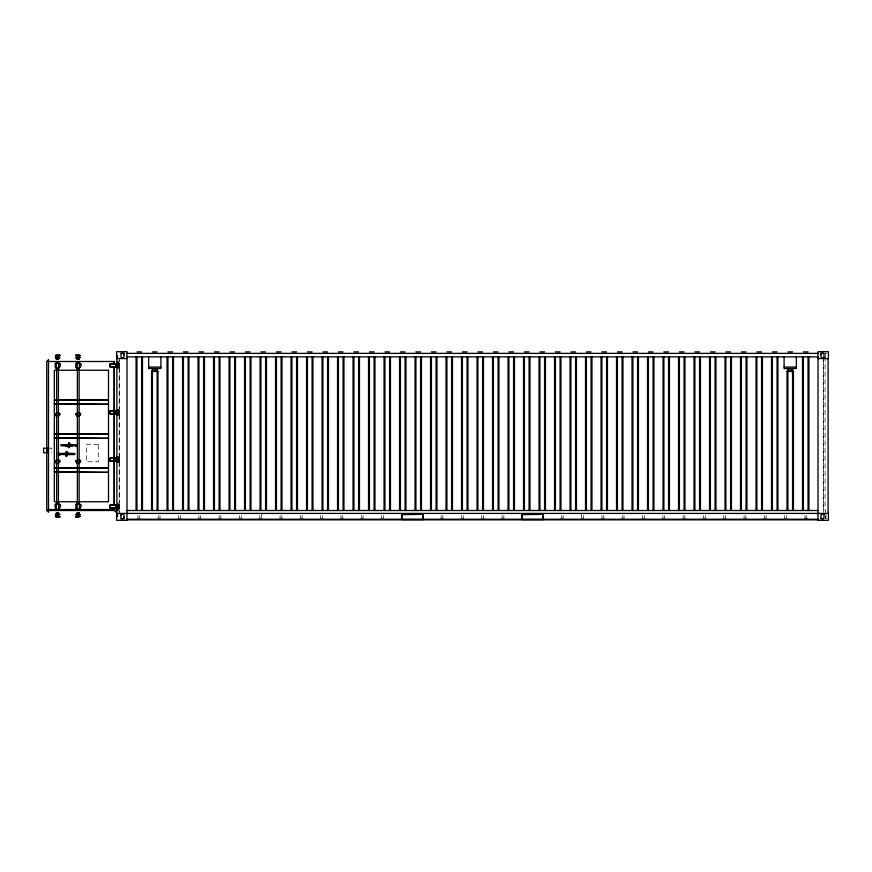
<?xml version="1.0" encoding="UTF-8"?>
<svg xmlns="http://www.w3.org/2000/svg" width="872" height="872" viewBox="0 0 872 872"><rect width="100%" height="100%" fill="white"/><g stroke="black" fill="none" stroke-linecap="round" stroke-linejoin="round"><path stroke-width="0.65" stroke-dasharray="4.36 3.27" d="M137.95 517.859L137.95 515.635M139.694 517.859L139.694 515.635M158.257 517.859L158.257 515.635M160.001 517.859L160.001 515.635M178.553 517.859L178.553 515.635M180.308 517.859L180.308 515.635M198.86 517.859L198.86 515.635M200.615 517.859L200.615 515.635M219.166 517.859L219.166 515.635M220.91 517.859L220.91 515.635M239.473 517.859L239.473 515.635M241.217 517.859L241.217 515.635M259.769 517.859L259.769 515.635M261.524 517.859L261.524 513.423M280.076 517.859L280.076 515.635M281.83 517.859L281.83 515.635M300.382 517.859L300.382 515.635M302.126 518.971L302.126 515.635M320.689 517.859L320.689 515.635M322.433 517.859L322.433 515.635M340.985 517.859L340.985 515.635M342.74 517.859L342.74 515.635M361.291 517.859L361.291 515.635M363.046 517.859L363.046 515.635M381.598 517.859L381.598 515.635M383.342 517.859L383.342 515.635M441.167 517.859L441.167 515.635M442.922 517.859L442.922 515.635M461.473 517.859L461.473 515.635M463.217 517.859L463.217 515.635M481.769 517.859L481.769 515.635M483.524 517.859L483.524 515.635M502.076 517.859L502.076 515.635M503.831 517.859L503.831 515.635M561.361 517.859L561.361 515.635M563.105 517.859L563.105 515.635M581.657 517.859L581.657 513.423M583.412 517.859L583.412 515.635M601.963 517.859L601.963 515.635M603.718 517.859L603.718 515.635M622.27 517.859L622.27 515.635M624.014 517.859L624.014 515.635M642.577 517.859L642.577 515.635M644.321 517.859L644.321 515.635M662.873 517.859L662.873 515.635M664.628 517.859L664.628 515.635M683.179 517.859L683.179 515.635M684.934 517.859L684.934 515.635M703.486 517.859L703.486 515.635M705.23 517.859L705.23 515.635M723.793 517.859L723.793 515.635M725.537 517.859L725.537 515.635M744.089 517.859L744.089 515.635M745.843 517.859L745.843 515.635M764.395 517.859L764.395 515.635M766.15 517.859L766.15 515.635M784.702 517.859L784.702 515.635M786.446 517.859L786.446 515.635M805.009 518.971L805.009 515.635M806.753 518.971L806.753 515.635M823.637 359.929L823.637 510.502L825.675 510.502L825.675 512.453M119.322 359.744L119.192 360.986A5.058 3.575 0 0 1 119.322 359.744L119.322 363.395M822.481 353.269L827.528 353.269M48.451 448.154L51.764 448.154L51.764 452.83M825.512 518.731L826.1 518.731M119.322 512.256L119.192 511.014A5.058 3.575 0 0 0 119.322 512.256L119.322 508.605M825.969 514.883L825.969 518.589M825.675 353.324L825.675 356.822M825.675 516.093L825.675 518.513M825.086 356.822L825.086 510.502M823.637 356.822L823.637 512.453M119.322 367.472L119.322 409.088M119.322 414.516L119.322 457.484M119.322 461.561L119.322 502.915M119.192 369.096L119.192 408.946M119.192 415.715L119.192 456.285M119.192 463.054L119.192 502.904M98.274 444.273L86.601 444.273L86.601 461.779L98.274 461.779L98.274 444.273"/><path stroke-width="1.31" d="M66.119 453.538L67.286 453.538M66.403 455.522C67.809 454.955 65.672 456.329 66.501 454.083M67.057 452.11L67.057 453.789L66.359 453.789L66.534 451.805L67.057 452.841M68.507 444.785L69.673 444.785M68.735 446.486C70.643 446.824 67.384 447.053 68.888 445.33M68.888 443.249L68.735 444.731C71.242 443.957 67.286 442.278 69.444 444.088M401.611 514.883L402.483 514.011L422.321 514.011L423.193 514.883M117.328 356.288L116.739 356.288L117.426 355.405M117.328 515.352L116.739 515.352L117.48 514.883M57.105 358.011L55.416 357.716L57.225 356.953L57.105 355.874L55.416 355.384L57.105 355.089L57.105 358.011L57.977 358.011L57.977 355.089L56.876 355.089L56.876 358.011M57.748 355.089C62.413 354.642 57.454 356.365 57.105 357.215M77.815 358.011L75.831 357.891L77.815 357.215L77.935 356.136L75.548 355.209L77.815 355.089L77.815 358.011L80.148 357.716L78.349 356.953L78.349 356.136L80.148 355.384L78.458 355.089L78.458 357.215M56.985 516.017L57.857 516.017M57.105 514.153L55.416 514.447L57.225 515.199L57.105 516.279L55.416 516.78L57.105 517.074L57.105 514.153L57.977 514.153L57.977 517.074L56.876 517.074L56.876 514.153M57.748 514.938L57.748 517.074L60.026 516.954L57.628 516.017L57.748 514.938L59.732 514.273L57.748 514.153M57.857 515.199L56.985 515.199M77.815 514.153L77.815 517.074C70.632 516.736 84.246 515.178 78.458 517.074L78.458 514.938C84.29 514.349 71.231 513.466 77.815 515.319M76.071 514.273C78.709 514.535 78.251 516.922 75.777 516.954M78.349 516.017L80.148 516.366L78.458 516.279L78.458 514.938M78.687 514.153L78.687 517.074L77.586 517.074C77.15 513.891 80.148 515.603 75.831 514.556M151.565 510.502L151.565 371.461L152.436 370L157.102 370L157.974 371.461L157.974 510.502M787.013 510.502L787.013 371.461L787.896 370L792.561 370L793.433 371.461L793.433 510.502M65.149 445.723L65.095 444.698L61.007 444.698L61.007 445.81L76.703 445.723L76.703 444.785L65.149 444.785M59.1 453.538L59.1 454.476L74.785 454.563L74.785 453.451L58.337 453.516M110.057 366.578L115.747 366.829L116.031 363.744L110.057 364.289L110.057 366.578L116.031 367.123L116.031 363.744M115.747 411.072L110.057 411.333L110.057 413.622L116.031 414.167L115.747 411.072L110.057 411.333M115.747 458.127L110.057 458.378L110.057 460.667L116.031 461.212L115.747 458.127L110.057 458.378M116.031 508.256L116.031 504.877L110.057 505.422L110.057 507.711L116.031 508.256L116.031 504.877M57.977 356.844L55.416 357.302M75.548 355.493L77.935 356.136M78.578 356.953L77.586 356.844L80.148 357.302M57.225 515.199L55.416 514.851M57.628 516.017L60.026 516.66M77.935 515.199L80.148 514.851M63.689 454.083L63.209 454.476L63.209 453.538L70.207 453.538L70.207 454.476L63.689 453.941M110.057 413.622L115.747 413.873M110.057 460.667L115.747 460.928M110.057 507.711L115.747 507.973M75.831 357.596L77.935 356.953M59.732 514.556L57.628 515.199M116.739 356.288L117.589 355.95M116.739 515.352L117.589 515.014M57.748 356.256L60.026 355.493M75.548 516.66L77.815 515.908M77.586 356.256L80.148 355.787M55.416 516.366L57.225 516.017M110.057 364.289L115.747 364.027M110.057 505.422L115.747 505.171M57.748 355.874L59.787 355.209M57.748 358.011L59.732 357.891L57.748 356.844M136.937 351.917L141.602 351.917M152.436 351.917L157.102 351.917M167.936 351.917L172.602 351.917M183.436 351.917L188.101 351.917M198.936 351.917L203.601 351.917M214.436 351.917L219.101 351.917M229.925 351.917L234.601 351.917M245.424 351.917L250.101 351.917M260.924 351.917L265.6 351.917M276.424 351.917L281.089 351.917M291.924 351.917L296.589 351.917M307.424 351.917L312.089 351.917M322.923 351.917L327.589 351.917M338.423 351.917L343.088 351.917M353.923 351.917L358.588 351.917M369.423 351.917L374.088 351.917M384.923 351.917L389.588 351.917M400.422 351.917L405.088 351.917M415.922 351.917L420.587 351.917M431.411 351.917L436.087 351.917M446.911 351.917L451.587 351.917M462.411 351.917L467.087 351.917M477.911 351.917L482.576 351.917M493.41 351.917L498.076 351.917M508.91 351.917L513.575 351.917M524.41 351.917L529.075 351.917M539.91 351.917L544.575 351.917M555.41 351.917L560.075 351.917M570.909 351.917L575.574 351.917M586.409 351.917L591.074 351.917M601.909 351.917L606.574 351.917M617.409 351.917L622.074 351.917M632.898 351.917L637.574 351.917M648.397 351.917L653.073 351.917M663.897 351.917L668.573 351.917M679.397 351.917L684.062 351.917M694.897 351.917L699.562 351.917M710.397 351.917L715.062 351.917M725.896 351.917L730.562 351.917M741.396 351.917L746.061 351.917M756.896 351.917L761.561 351.917M772.396 351.917L777.061 351.917M787.896 351.917L792.561 351.917M803.395 351.917L808.061 351.917M120.696 353.269L124.336 353.269M126.985 353.378L818.012 353.378M820.661 353.269L823.811 353.269M57.105 355.874L57.977 355.874M117.48 357.28L116.739 356.812L117.328 356.812M126.985 356.877L818.012 356.877L818.012 358.577L828.4 358.577L828.4 351.688L818.012 351.688L818.012 520.312L828.4 520.312L828.4 513.423L116.597 513.423L116.597 520.312L126.985 520.312L126.985 351.688L116.597 351.688L116.597 358.577L126.985 358.577M77.815 357.215L78.687 357.215M56.44 357.596L58.413 357.596M77.15 357.596L79.134 357.596M121.186 357.902L123.661 357.902M821.337 357.902L825.054 357.902M56.146 358.185L58.707 358.185M76.856 358.185L79.417 358.185M56.146 359.057L58.707 359.057M76.856 359.057L79.417 359.057M56.44 359.351L58.413 359.351M77.15 359.351L79.134 359.351M48.265 361.498L114.33 361.498L114.33 363.395M117.175 361.935L118.363 361.935M56.44 361.989L58.413 361.989M77.15 361.989L79.134 361.989M56.146 362.283L58.707 362.283M76.856 362.283L79.417 362.283M56.375 363.155L58.707 363.155M77.085 363.155L79.417 363.155M118.516 363.395L109.709 364.006L109.709 366.861L118.516 367.472M148.643 367.09L160.895 367.09M784.102 367.09L796.354 367.09M56.375 367.995L58.707 367.995M77.085 367.995L79.417 367.995M56.375 368.878L58.707 368.878M77.085 368.878L79.417 368.878M151.565 371.461L157.974 371.461M787.013 371.461L793.433 371.461M54.337 399.627L108.499 399.627M54.337 400.204L108.499 400.204M118.516 410.44L109.709 411.05L109.709 413.906L118.516 414.516M54.337 433.667L108.499 433.667M54.337 434.245L108.499 434.245M77.455 444.644L75.94 444.644L75.94 446.399L77.455 446.399M68.735 445.036L69.444 445.036M66.065 445.189L65.585 445.723L65.585 444.785L72.594 445.723L72.594 444.785L72.114 445.33M68.507 446.017L69.673 446.017M67.057 452.786L66.359 452.841M58.337 453.396L59.852 453.396L59.852 455.151L58.337 455.151M66.119 454.77L67.286 454.77M118.516 457.484L109.709 458.094L109.709 460.95L118.516 461.561M54.337 467.708L108.499 467.708M54.337 468.297L108.499 468.297M56.375 503.122L58.707 503.122M77.085 503.122L79.417 503.122M56.375 504.005L58.707 504.005M77.085 504.005L79.417 504.005M118.516 504.528L109.709 505.139L109.709 507.995L118.516 508.605M114.101 509.553L48.265 509.553L48.265 510.502L114.33 510.502L116.074 512.256L116.074 508.605M56.146 509.717L58.707 509.717M76.856 509.717L79.417 509.717M56.44 510.011L58.413 510.011M77.15 510.011L79.134 510.011M117.175 510.066L118.363 510.066M126.985 510.502L818.012 510.502M56.44 512.812L58.413 512.812M77.15 512.812L79.134 512.812M56.146 513.107L58.707 513.107M76.856 513.107L79.417 513.107M56.146 513.979L58.707 513.979M76.856 513.979L79.417 513.979M121.186 514.099L123.661 514.099M821.337 514.099L825.054 514.099M56.44 514.556L58.413 514.556M77.379 514.556L79.134 514.556M78.687 515.908L77.935 516.017M117.426 516.747L116.739 515.875L117.328 515.875M77.586 516.279L78.578 516.017M120.696 518.731L124.336 518.731M820.661 518.731L823.811 518.731M126.985 519.254L401.611 519.254M423.193 519.254L521.794 519.254M543.387 519.254L818.012 519.254M126.985 519.843L818.012 519.843M57.748 357.215L59.732 357.596M55.416 355.787L57.977 356.256M77.815 356.256L75.777 355.209M116.739 356.812L117.589 357.149M116.739 515.875L117.589 516.213M66.915 454.083L67.057 455.238M78.687 356.256L77.706 356.136M78.349 356.136L79.919 355.384M78.349 515.199L79.919 514.447M70.643 454.476L70.708 453.451M543.387 514.883L542.515 514.011L522.339 514.077L521.794 519.548L543.387 519.548L543.387 514.589M828.106 358.577L828.106 513.423M808.933 356.877L808.933 510.502M808.061 356.877L808.061 510.502M807.341 519.254L804.42 519.254M803.395 356.877L803.395 510.502M802.513 356.877L802.513 510.502M796.354 356.877L796.354 368.54L784.102 368.54L784.102 356.877M792.561 370L792.561 510.502M787.896 370L787.896 510.502M787.034 519.254L784.113 519.254M777.933 356.877L777.933 510.502M777.061 356.877L777.061 510.502M772.396 356.877L772.396 510.502M771.513 356.877L771.513 510.502M766.728 519.254L763.818 519.254M762.433 356.877L762.433 510.502M761.561 356.877L761.561 510.502M756.896 356.877L756.896 510.502M756.024 356.877L756.024 510.502M746.933 356.877L746.933 510.502M746.421 519.254L743.511 519.254M746.061 356.877L746.061 510.502M741.396 356.877L741.396 510.502M740.524 356.877L740.524 510.502M731.434 356.877L731.434 510.502M730.562 356.877L730.562 510.502M726.125 519.254L723.204 519.254M725.896 356.877L725.896 510.502M725.024 356.877L725.024 510.502M715.945 356.877L715.945 510.502M715.062 356.877L715.062 510.502M710.397 356.877L710.397 510.502M709.525 356.877L709.525 510.502M705.819 519.254L702.897 519.254M700.445 356.877L700.445 510.502M699.562 356.877L699.562 510.502M694.897 356.877L694.897 510.502M694.025 356.877L694.025 510.502M685.512 519.254L682.602 519.254M684.945 356.877L684.945 510.502M684.062 356.877L684.062 510.502M679.397 356.877L679.397 510.502M678.525 356.877L678.525 510.502M669.445 356.877L669.445 510.502M668.573 356.877L668.573 510.502M665.205 519.254L662.295 519.254M663.897 356.877L663.897 510.502M663.025 356.877L663.025 510.502M653.946 356.877L653.946 510.502M653.073 356.877L653.073 510.502M648.397 356.877L648.397 510.502M647.525 356.877L647.525 510.502M644.909 519.254L641.988 519.254M638.446 356.877L638.446 510.502M637.574 356.877L637.574 510.502M632.898 356.877L632.898 510.502M632.026 356.877L632.026 510.502M624.603 519.254L621.682 519.254M622.946 356.877L622.946 510.502M622.074 356.877L622.074 510.502M617.409 356.877L617.409 510.502M616.526 356.877L616.526 510.502M607.446 356.877L607.446 510.502M606.574 356.877L606.574 510.502M604.296 519.254L601.386 519.254M601.909 356.877L601.909 510.502M601.026 356.877L601.026 510.502M591.946 356.877L591.946 510.502M591.074 356.877L591.074 510.502M586.409 356.877L586.409 510.502M585.526 356.877L585.526 510.502M583.989 519.254L581.079 519.254M576.447 356.877L576.447 510.502M575.574 356.877L575.574 510.502M570.909 356.877L570.909 510.502M570.026 356.877L570.026 510.502M563.693 519.254L560.772 519.254M560.947 356.877L560.947 510.502M560.075 356.877L560.075 510.502M555.41 356.877L555.41 510.502M554.538 356.877L554.538 510.502M545.447 356.877L545.447 510.502M544.575 356.877L544.575 510.502M539.91 356.877L539.91 510.502M539.038 356.877L539.038 510.502M529.958 356.877L529.958 510.502M529.075 356.877L529.075 510.502M524.41 356.877L524.41 510.502M523.538 356.877L523.538 510.502M514.458 356.877L514.458 510.502M513.575 356.877L513.575 510.502M508.91 356.877L508.91 510.502M508.038 356.877L508.038 510.502M504.408 519.254L501.498 519.254M498.958 356.877L498.958 510.502M498.076 356.877L498.076 510.502M493.41 356.877L493.41 510.502M492.538 356.877L492.538 510.502M484.113 519.254L481.191 519.254M483.459 356.877L483.459 510.502M482.576 356.877L482.576 510.502M477.911 356.877L477.911 510.502M477.038 356.877L477.038 510.502M467.959 356.877L467.959 510.502M467.087 356.877L467.087 510.502M463.806 519.254L460.885 519.254M462.411 356.877L462.411 510.502M461.539 356.877L461.539 510.502M452.459 356.877L452.459 510.502M451.587 356.877L451.587 510.502M446.911 356.877L446.911 510.502M446.039 356.877L446.039 510.502M443.499 519.254L440.578 519.254M436.959 356.877L436.959 510.502M436.087 356.877L436.087 510.502M431.411 356.877L431.411 510.502M430.539 356.877L430.539 510.502M423.193 514.589L423.193 519.548L401.611 519.548L401.611 514.589M421.459 356.877L421.459 510.502M420.587 356.877L420.587 510.502M415.922 356.877L415.922 510.502M415.039 356.877L415.039 510.502M405.96 356.877L405.96 510.502M405.088 356.877L405.088 510.502M400.422 356.877L400.422 510.502M399.54 356.877L399.54 510.502M390.46 356.877L390.46 510.502M389.588 356.877L389.588 510.502M384.923 356.877L384.923 510.502M384.04 356.877L384.04 510.502M383.931 519.254L381.01 519.254M374.96 356.877L374.96 510.502M374.088 356.877L374.088 510.502M369.423 356.877L369.423 510.502M368.54 356.877L368.54 510.502M363.624 519.254L360.714 519.254M359.46 356.877L359.46 510.502M358.588 356.877L358.588 510.502M353.923 356.877L353.923 510.502M353.051 356.877L353.051 510.502M343.96 356.877L343.96 510.502M343.317 519.254L340.407 519.254M343.088 356.877L343.088 510.502M338.423 356.877L338.423 510.502M337.551 356.877L337.551 510.502M328.472 356.877L328.472 510.502M327.589 356.877L327.589 510.502M323.022 519.254L320.1 519.254M322.923 356.877L322.923 510.502M322.051 356.877L322.051 510.502M312.972 356.877L312.972 510.502M312.089 356.877L312.089 510.502M307.424 356.877L307.424 510.502M306.552 356.877L306.552 510.502M302.715 519.254L299.794 519.254M297.472 356.877L297.472 510.502M296.589 356.877L296.589 510.502M291.924 356.877L291.924 510.502M291.052 356.877L291.052 510.502M282.408 519.254L279.498 519.254M281.972 356.877L281.972 510.502M281.089 356.877L281.089 510.502M276.424 356.877L276.424 510.502M275.552 356.877L275.552 510.502M266.472 356.877L266.472 510.502M265.6 356.877L265.6 510.502M262.101 519.254L259.191 519.254M260.924 356.877L260.924 510.502M260.052 356.877L260.052 510.502M250.973 356.877L250.973 510.502M250.101 356.877L250.101 510.502M245.424 356.877L245.424 510.502M244.552 356.877L244.552 510.502M241.806 519.254L238.884 519.254M235.473 356.877L235.473 510.502M234.601 356.877L234.601 510.502M229.925 356.877L229.925 510.502M229.053 356.877L229.053 510.502M221.499 519.254L218.578 519.254M219.973 356.877L219.973 510.502M219.101 356.877L219.101 510.502M214.436 356.877L214.436 510.502M213.553 356.877L213.553 510.502M204.473 356.877L204.473 510.502M203.601 356.877L203.601 510.502M201.192 519.254L198.282 519.254M198.936 356.877L198.936 510.502M198.053 356.877L198.053 510.502M188.973 356.877L188.973 510.502M188.101 356.877L188.101 510.502M183.436 356.877L183.436 510.502M182.553 356.877L182.553 510.502M180.886 519.254L177.975 519.254M173.474 356.877L173.474 510.502M172.602 356.877L172.602 510.502M167.936 356.877L167.936 510.502M167.064 356.877L167.064 510.502M160.895 356.877L160.895 368.54L148.643 368.54L148.643 356.877M160.59 519.254L157.669 519.254M157.102 370L157.102 510.502M152.436 370L152.436 510.502M142.474 356.877L142.474 510.502M141.602 356.877L141.602 510.502M140.283 519.254L137.362 519.254M136.937 356.877L136.937 510.502M136.065 356.877L136.065 510.502M118.276 363.101L118.276 367.766M118.276 410.145L118.276 414.81M118.276 457.19L118.276 461.855M118.276 504.234L118.276 508.899M117.153 363.395L117.153 367.472M117.153 410.44L117.153 414.516M117.153 457.484L117.153 461.561M117.153 504.528L117.153 508.605M116.892 358.577L116.892 363.101L119.322 363.101L119.322 367.766L116.892 367.766L116.892 410.145L119.322 410.145L119.322 414.81L116.892 414.81L116.892 457.19L119.322 457.19L119.322 461.855L116.892 461.855L116.892 504.234L119.322 504.234L119.322 508.899L116.892 508.899L116.892 513.423M116.924 410.44L116.924 414.516M116.924 457.484L116.924 461.561M116.379 410.44L116.379 414.516M116.379 457.484L116.379 461.561M116.15 410.44L116.074 414.516M116.15 457.484L116.074 461.561M115.845 410.44L115.845 414.516M115.845 457.484L115.845 461.561M114.33 367.472L114.33 504.528M114.33 508.605L114.33 510.502M114.101 361.498L114.101 363.395M114.101 367.472L114.101 504.528M114.101 508.605L114.101 510.502M110.352 364.529L110.352 366.338M110.352 411.573L110.352 413.383M110.352 458.618L110.352 460.427M110.352 505.662L110.352 507.471M79.417 363.243L79.417 367.908M79.417 413.35L79.417 415.682M79.417 460.394L79.417 462.727M79.417 504.092L79.417 508.758M78.687 358.011L78.687 355.089L77.586 355.089L77.586 358.011M77.085 363.243L77.085 367.908M77.085 413.35L77.085 415.682M77.085 460.394L77.085 462.727M77.085 504.092L77.085 508.758M72.714 444.785L72.714 445.723M71.526 444.785L71.526 445.723M70.327 453.538L70.327 454.476M69.444 445.472L69.444 446.671M69.27 453.538L69.27 454.476M69.15 453.538L69.15 454.476M67.057 453.941L66.359 453.941M66.654 444.785L66.654 445.723M66.534 444.785L66.534 445.723M65.465 444.785L65.465 445.723M64.266 453.538L64.266 454.476M64.147 453.538L64.147 454.476M63.089 453.538L63.089 454.476M58.707 363.243L58.707 367.908M58.707 413.35L58.707 415.682M58.707 460.394L58.707 462.727M58.707 504.092L58.707 508.758M56.375 363.243L56.375 367.908M56.375 413.35L56.375 415.682M56.375 460.394L56.375 462.727M56.375 504.092L56.375 508.758M124.009 354.751A1.482 1.482 0 0 0 122.516 353.269A1.482 1.482 0 0 0 121.034 354.751A4.665 4.665 0 0 0 121.034 356.419A1.482 1.482 0 0 0 123.802 357.16A4.665 4.665 0 0 0 123.802 354.01M820.988 354.751A1.482 1.482 0 0 1 823.768 354.01A4.665 4.665 0 0 1 823.768 357.16A1.482 1.482 0 0 1 821.184 357.16A4.665 4.665 0 0 1 821.184 354.01M124.009 517.249A1.482 1.482 0 0 1 121.23 517.99A4.665 4.665 0 0 1 121.23 514.84M121.034 515.581A1.482 1.482 0 0 1 123.802 514.84A4.665 4.665 0 0 1 123.802 517.99M54.337 471.937L108.499 472.373L54.337 471.937M54.337 437.897L108.499 438.333L54.337 437.897M54.337 403.856L108.499 404.292L54.337 403.856M401.948 514.654L401.905 519.254L422.909 519.254L422.549 514.338L401.948 514.654M522.132 514.654L522.088 519.254L543.093 519.254L542.733 514.338L522.132 514.654M55.285 363.537C53.683 376.366 67.743 360.605 55.285 363.537M55.536 363.678L56.048 363.973L55.536 363.678M55.536 367.177L56.048 367.472L55.536 367.177M59.034 363.678L59.547 363.973L59.034 363.678M59.034 367.177L59.547 367.472L59.034 367.177M55.285 413.644C55.557 421.329 65.771 410.341 55.285 413.644M55.536 414.374L56.048 414.669L55.536 414.374M59.034 414.374L59.547 414.669L59.034 414.374M75.995 363.537C74.393 376.366 88.454 360.605 75.995 363.537M76.256 363.678L76.758 363.973L76.256 363.678M76.256 367.177L76.758 367.472L76.256 367.177M79.755 363.678L80.257 363.973L79.755 363.678M79.755 367.177L80.257 367.472L79.755 367.177M55.285 460.689C55.557 468.373 65.771 457.397 55.285 460.689M55.536 461.419L56.048 461.713L55.536 461.419M58.838 453.865L59.351 454.159L58.838 453.865M59.034 461.419L59.547 461.713L59.034 461.419M75.995 413.644C76.267 421.329 86.481 410.341 75.995 413.644M66.207 451.816C63.994 462.651 70.926 451.325 66.207 451.816M68.583 443.074C66.37 453.898 73.303 442.573 68.583 443.074M76.256 414.374L76.758 414.669L76.256 414.374M55.285 504.376C53.683 517.216 67.743 501.455 55.285 504.376M55.536 504.528L56.048 504.823L55.536 504.528M79.755 414.374L80.257 414.669L79.755 414.374M55.536 508.027L56.048 508.322L55.536 508.027M59.034 504.528L59.547 504.823L59.034 504.528M59.034 508.027L59.547 508.322L59.034 508.027M76.453 445.112L76.954 445.407L76.453 445.112M75.995 460.689C76.267 468.373 86.481 457.397 75.995 460.689M76.256 461.419L76.758 461.713L76.256 461.419M79.755 461.419L80.257 461.713L79.755 461.419M75.995 504.376C74.393 517.216 88.454 501.455 75.995 504.376M76.256 504.528L76.758 504.823L76.256 504.528M76.256 508.027L76.758 508.322L76.256 508.027M79.755 504.528L80.257 504.823L79.755 504.528M79.755 508.027L80.257 508.322L79.755 508.027M48.494 359.744L46.75 361.498L46.75 510.502L48.494 512.256L48.494 359.744M58.413 369.161L56.669 369.161L56.669 502.839L58.413 502.839L58.413 369.161M79.134 369.161L77.379 369.161L77.379 502.839L79.134 502.839L79.134 369.161M108.499 370.24L54.337 370.24L54.337 501.76L108.499 501.76L108.499 370.24M47.088 448.154L43.6 448.154L43.6 452.83L47.088 452.83L47.088 448.154M821.184 517.99A1.482 1.482 0 0 0 823.964 517.249A4.665 4.665 0 0 0 823.768 514.84A1.482 1.482 0 0 0 821.184 514.84A4.665 4.665 0 0 0 821.184 517.99"/></g></svg>
